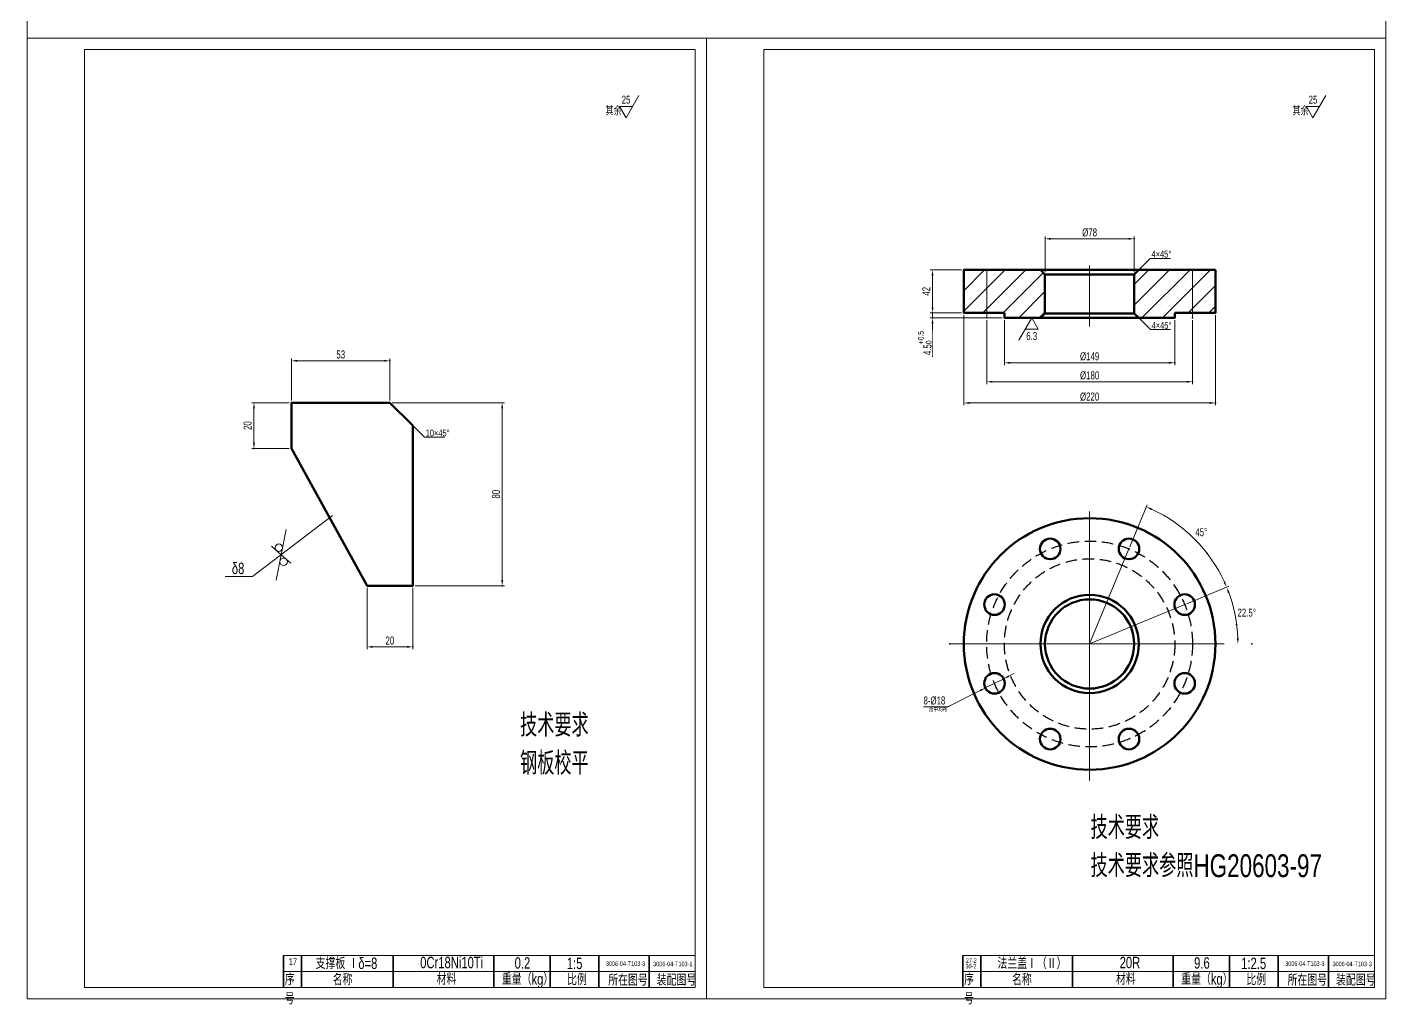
# Model space of a CAD drawing. Header units: millimetres. Extents: x -1460 to 4480, y -25 to 4175.
# Drawn here: x -1460 to 1510, y -25 to 2099 of the extents above; entities that cross this region are included whole.
import ezdxf
from ezdxf.enums import TextEntityAlignment as Align

# ---------------------------------------------------------------- set-up
doc = ezdxf.new("R2010")
doc.units = ezdxf.units.MM
doc.header["$LTSCALE"] = 10
doc.linetypes.add('ACAD_ISO10W100', pattern=[18.7, 12, -3, 0.7, -3])
doc.linetypes.add('DASHED', pattern=[0.75, 0.5, -0.25])
doc.layers.add('4虚线层', color=6, linetype='DASHED')
for name, color, linetype, lineweight in [('中心线', 1, 'ACAD_ISO10W100', 18), ('中粗线', 4, 'Continuous', 35), ('剖面线', 5, 'Continuous', 15), ('文本', 7, 'Continuous', 18), ('标注层', 7, 'Continuous', 18), ('粗实线', 2, 'Continuous', 50), ('细实线', 7, 'Continuous', 18)]:
    doc.layers.add(name, color=color, linetype=linetype, lineweight=lineweight)
doc.styles.add('HGCAD', font='HGCAD.SHX', dxfattribs={"width": 0.75, "bigfont": 'HZTXT.SHX'})
doc.dimstyles.new('HGCAD$0', dxfattribs={"dimtxt": 3.5, "dimasz": 2.5, "dimexe": 1, "dimexo": 1, "dimgap": 1, "dimtad": 1, "dimdec": 1, "dimdsep": 46, "dimtxsty": 'HGCAD', "dimcen": 0, "dimclrd": 130, "dimclre": 130, "dimclrt": 3, "dimadec": 1, "dimazin": 0, "dimtfac": 0.714286, "dimtmove": 0, "dimatfit": 1, "dimfxl": 0, "dimtzin": 0, "dimlwd": -1, "dimlwe": -1, "dimarcsym": 0})
doc.dimstyles.new('HGCAD$2', dxfattribs={"dimtxt": 3.5, "dimasz": 2.5, "dimexe": 1, "dimexo": 1, "dimgap": 1, "dimtad": 2, "dimtih": 1, "dimdec": 1, "dimdsep": 46, "dimtxsty": 'HGCAD', "dimcen": 0, "dimclrd": 130, "dimclre": 130, "dimclrt": 3, "dimadec": 0, "dimazin": 0, "dimtfac": 0.714286, "dimtmove": 0, "dimatfit": 1, "dimfxl": 0, "dimtzin": 0, "dimlwd": -1, "dimlwe": -1, "dimarcsym": 0})
doc.dimstyles.new('HGCAD$3', dxfattribs={"dimtxt": 3.5, "dimasz": 2.5, "dimexe": 1, "dimexo": 1, "dimgap": 1, "dimtad": 1, "dimtoh": 1, "dimdec": 1, "dimdsep": 46, "dimtxsty": 'HGCAD', "dimcen": 0, "dimclrd": 130, "dimclre": 130, "dimclrt": 3, "dimadec": 1, "dimazin": 0, "dimtfac": 0.714286, "dimtmove": 0, "dimatfit": 1, "dimfxl": 0, "dimtzin": 0, "dimlwd": -1, "dimlwe": -1, "dimarcsym": 0})

# ---------------------------------------------------------------- blocks, each defined once
blk = doc.blocks.new('HGCAD#HGTFTK~A3Z~HGCAD图框')
at = {"layer": '细实线', "color": 7}
blk.add_lwpolyline([(5, -5), (-292, -5), (-292, 415), (5, 415)], close=True, dxfattribs=at)
at = {"layer": '细实线', "color": 2}
blk.add_lwpolyline([(0, 0), (-267, 0), (-267, 410), (0, 410)], close=True, dxfattribs=at)
blk = doc.blocks.new('*D3')
at = {"color": 0, "ltscale": 5}
for p in [(-667.1, 1369.8), (-882.1, 1278.2), (-667.1, 1278.2)]:
    blk.add_point(p, dxfattribs=at)
at = {"layer": '标注层', "color": 130, "ltscale": 5}
for p, q in [((-882.1, 1283.2), (-882.1, 1374.8)), ((-869.6, 1369.8), (-679.6, 1369.8)), ((-667.1, 1283.2), (-667.1, 1374.8))]:
    blk.add_line(p, q, dxfattribs=at)
for points in [[(-869.6, 1371.9), (-869.6, 1367.7), (-882.1, 1369.8)], [(-679.6, 1371.9), (-679.6, 1367.7), (-667.1, 1369.8)]]:
    blk.add_solid(points, dxfattribs=at)
at = {"layer": '标注层', "color": 3, "ltscale": 5, "insert": (-774.6, 1383.5), "char_height": 17.5, "attachment_point": 5, "style": 'HGCAD', "bg_fill": 3, "box_fill_scale": 1.1, "bg_fill_color": 256, "bg_fill_true_color": 13158600, "bg_fill_transparency": 892}
blk.add_mtext('53', dxfattribs=at)
blk = doc.blocks.new('*D4')
at = {"color": 0, "ltscale": 5}
for p in [(-667.1, 1278.2), (-617.1, 878.2), (-421.5, 878.2)]:
    blk.add_point(p, dxfattribs=at)
at = {"layer": '标注层', "color": 130, "ltscale": 5}
for p, q in [((-662.1, 1278.2), (-416.5, 1278.2)), ((-421.5, 1265.7), (-421.5, 890.7)), ((-612.1, 878.2), (-416.5, 878.2))]:
    blk.add_line(p, q, dxfattribs=at)
for points in [[(-423.6, 1265.7), (-419.4, 1265.7), (-421.5, 1278.2)], [(-423.6, 890.7), (-419.4, 890.7), (-421.5, 878.2)]]:
    blk.add_solid(points, dxfattribs=at)
at = {"layer": '标注层', "color": 3, "ltscale": 5, "insert": (-435.2, 1078.2), "char_height": 17.5, "attachment_point": 5, "rotation": 90, "style": 'HGCAD', "bg_fill": 3, "box_fill_scale": 1.1, "bg_fill_color": 256, "bg_fill_true_color": 13158600, "bg_fill_transparency": 822}
blk.add_mtext('80', dxfattribs=at)
blk = doc.blocks.new('*D5')
at = {"color": 0, "ltscale": 5}
for p in [(-882.1, 1278.2), (-964.2, 1178.2), (-882.1, 1178.2)]:
    blk.add_point(p, dxfattribs=at)
at = {"layer": '标注层', "color": 130, "ltscale": 5}
for p, q in [((-887.1, 1278.2), (-969.2, 1278.2)), ((-964.2, 1265.7), (-964.2, 1190.7)), ((-887.1, 1178.2), (-969.2, 1178.2))]:
    blk.add_line(p, q, dxfattribs=at)
for points in [[(-966.3, 1265.7), (-962.1, 1265.7), (-964.2, 1278.2)], [(-966.3, 1190.7), (-962.1, 1190.7), (-964.2, 1178.2)]]:
    blk.add_solid(points, dxfattribs=at)
at = {"layer": '标注层', "color": 3, "ltscale": 5, "insert": (-978, 1228.2), "char_height": 17.5, "attachment_point": 5, "rotation": 90, "style": 'HGCAD', "bg_fill": 3, "box_fill_scale": 1.1, "bg_fill_color": 256, "bg_fill_true_color": 13158600, "bg_fill_transparency": 782}
blk.add_mtext('20', dxfattribs=at)
blk = doc.blocks.new('*D6')
at = {"color": 0, "ltscale": 5}
for p in [(-717.1, 878.2), (-617.1, 878.2), (-617.1, 744.4)]:
    blk.add_point(p, dxfattribs=at)
at = {"layer": '标注层', "color": 130, "ltscale": 5}
for p, q in [((-717.1, 873.2), (-717.1, 739.4)), ((-617.1, 873.2), (-617.1, 739.4)), ((-704.6, 744.4), (-629.6, 744.4))]:
    blk.add_line(p, q, dxfattribs=at)
for points in [[(-704.6, 746.5), (-704.6, 742.3), (-717.1, 744.4)], [(-629.6, 746.5), (-629.6, 742.3), (-617.1, 744.4)]]:
    blk.add_solid(points, dxfattribs=at)
at = {"layer": '标注层', "color": 3, "ltscale": 5, "insert": (-667.1, 758.1), "char_height": 17.5, "attachment_point": 5, "style": 'HGCAD', "bg_fill": 3, "box_fill_scale": 1.1, "bg_fill_color": 256, "bg_fill_true_color": 13158600, "bg_fill_transparency": 872}
blk.add_mtext('20', dxfattribs=at)
blk = doc.blocks.new('*D7')
at = {"color": 0, "ltscale": 5}
for p in [(960, 1636.5), (765, 1558.6), (960, 1558.6)]:
    blk.add_point(p, dxfattribs=at)
at = {"layer": '标注层', "color": 130, "ltscale": 5}
for p, q in [((765, 1563.6), (765, 1641.5)), ((777.5, 1636.5), (947.5, 1636.5)), ((960, 1563.6), (960, 1641.5))]:
    blk.add_line(p, q, dxfattribs=at)
for points in [[(777.5, 1638.6), (777.5, 1634.4), (765, 1636.5)], [(947.5, 1638.6), (947.5, 1634.4), (960, 1636.5)]]:
    blk.add_solid(points, dxfattribs=at)
at = {"layer": '标注层', "color": 3, "ltscale": 5, "insert": (862.5, 1650.2), "char_height": 17.5, "attachment_point": 5, "style": 'HGCAD', "bg_fill": 3, "box_fill_scale": 1.1, "bg_fill_color": 256, "bg_fill_true_color": 13158600, "bg_fill_transparency": 637}
blk.add_mtext('%%C78', dxfattribs=at)
blk = doc.blocks.new('*D8')
at = {"color": 0, "ltscale": 5}
for p in [(587.5, 1568.6), (519.2, 1474.8), (587.5, 1474.8)]:
    blk.add_point(p, dxfattribs=at)
at = {"layer": '标注层', "color": 130, "ltscale": 5}
for p, q in [((582.5, 1568.6), (514.2, 1568.6)), ((519.2, 1556.1), (519.2, 1487.3)), ((582.5, 1474.8), (514.2, 1474.8))]:
    blk.add_line(p, q, dxfattribs=at)
for points in [[(517.1, 1556.1), (521.2, 1556.1), (519.2, 1568.6)], [(517.1, 1487.3), (521.2, 1487.3), (519.2, 1474.8)]]:
    blk.add_solid(points, dxfattribs=at)
at = {"layer": '标注层', "color": 3, "ltscale": 5, "insert": (505.4, 1521.7), "char_height": 17.5, "attachment_point": 5, "rotation": 90, "style": 'HGCAD', "bg_fill": 3, "box_fill_scale": 1.1, "bg_fill_color": 256, "bg_fill_true_color": 13158600, "bg_fill_transparency": 142}
blk.add_mtext('42', dxfattribs=at)
blk = doc.blocks.new('*D9')
at = {"color": 0, "ltscale": 5}
for p in [(519.2, 1463.6), (587.5, 1474.8), (676.2, 1463.6)]:
    blk.add_point(p, dxfattribs=at)
at = {"layer": '标注层', "color": 130, "ltscale": 5}
for p, q in [((519.2, 1487.3), (519.2, 1499.8)), ((582.5, 1474.8), (514.2, 1474.8)), ((671.2, 1463.6), (514.2, 1463.6)), ((519.2, 1474.8), (519.2, 1463.6)), ((519.2, 1451.1), (519.2, 1378.6))]:
    blk.add_line(p, q, dxfattribs=at)
for points in [[(517.1, 1487.3), (521.2, 1487.3), (519.2, 1474.8)], [(517.1, 1451.1), (521.2, 1451.1), (519.2, 1463.6)]]:
    blk.add_solid(points, dxfattribs=at)
at = {"layer": '标注层', "color": 3, "ltscale": 5, "insert": (502.2, 1408.6), "char_height": 17.5, "attachment_point": 5, "rotation": 90, "style": 'HGCAD', "bg_fill": 3, "box_fill_scale": 1.1, "bg_fill_color": 256, "bg_fill_true_color": 13158600, "bg_fill_transparency": 667}
blk.add_mtext('4.5{\\H0.7x;\\S+0.5^ 0;}', dxfattribs=at)
blk = doc.blocks.new('*D10')
at = {"color": 0, "ltscale": 5}
for p in [(676.2, 1463.6), (1048.7, 1463.6), (1048.7, 1365.5)]:
    blk.add_point(p, dxfattribs=at)
at = {"layer": '标注层', "color": 130, "ltscale": 5}
for p, q in [((676.2, 1458.6), (676.2, 1360.5)), ((1048.7, 1458.6), (1048.7, 1360.5)), ((688.7, 1365.5), (1036.2, 1365.5))]:
    blk.add_line(p, q, dxfattribs=at)
for points in [[(688.7, 1367.6), (688.7, 1363.4), (676.2, 1365.5)], [(1036.2, 1367.6), (1036.2, 1363.4), (1048.7, 1365.5)]]:
    blk.add_solid(points, dxfattribs=at)
at = {"layer": '标注层', "color": 3, "ltscale": 5, "insert": (862.5, 1379.3), "char_height": 17.5, "attachment_point": 5, "style": 'HGCAD', "bg_fill": 3, "box_fill_scale": 1.1, "bg_fill_color": 256, "bg_fill_true_color": 13158600, "bg_fill_transparency": 162}
blk.add_mtext('%%C149', dxfattribs=at)
blk = doc.blocks.new('*D11')
at = {"color": 0, "ltscale": 5}
for p in [(637.5, 1463.6), (1087.5, 1463.6), (1087.5, 1324)]:
    blk.add_point(p, dxfattribs=at)
at = {"layer": '标注层', "color": 130, "ltscale": 5}
for p, q in [((637.5, 1458.6), (637.5, 1319)), ((1087.5, 1458.6), (1087.5, 1319)), ((650, 1324), (1075, 1324))]:
    blk.add_line(p, q, dxfattribs=at)
for points in [[(650, 1326), (650, 1321.9), (637.5, 1324)], [(1075, 1326), (1075, 1321.9), (1087.5, 1324)]]:
    blk.add_solid(points, dxfattribs=at)
at = {"layer": '标注层', "color": 3, "ltscale": 5, "insert": (862.5, 1337.7), "char_height": 17.5, "attachment_point": 5, "style": 'HGCAD', "bg_fill": 3, "box_fill_scale": 1.1, "bg_fill_color": 256, "bg_fill_true_color": 13158600, "bg_fill_transparency": 697}
blk.add_mtext('%%C180', dxfattribs=at)
blk = doc.blocks.new('*D12')
at = {"color": 0, "ltscale": 5}
for p in [(587.5, 1474.8), (1137.5, 1474.8), (1137.5, 1277.6)]:
    blk.add_point(p, dxfattribs=at)
at = {"layer": '标注层', "color": 130, "ltscale": 5}
for p, q in [((587.5, 1469.8), (587.5, 1272.6)), ((1137.5, 1469.8), (1137.5, 1272.6)), ((600, 1277.6), (1125, 1277.6))]:
    blk.add_line(p, q, dxfattribs=at)
for points in [[(600, 1279.7), (600, 1275.5), (587.5, 1277.6)], [(1125, 1279.7), (1125, 1275.5), (1137.5, 1277.6)]]:
    blk.add_solid(points, dxfattribs=at)
at = {"layer": '标注层', "color": 3, "ltscale": 5, "insert": (862.5, 1291.3), "char_height": 17.5, "attachment_point": 5, "style": 'HGCAD', "bg_fill": 3, "box_fill_scale": 1.1, "bg_fill_color": 256, "bg_fill_true_color": 13158600, "bg_fill_transparency": 897}
blk.add_mtext('%%C220', dxfattribs=at)
blk = doc.blocks.new('*D13')
at = {"color": 0, "ltscale": 5}
for p in [(1070.3, 836.9), (1183.9, 793.1), (556.9, 750.8), (862.5, 750.8), (1217.4, 750.8)]:
    blk.add_point(p, dxfattribs=at)
at = {"layer": '标注层', "color": 130, "ltscale": 5}
blk.add_line((1074.9, 838.8), (1166.6, 876.8), dxfattribs=at)
blk.add_arc((862.5, 750.8), 324.3, 2.2088, 20.2912, dxfattribs=at)
for points in [[(1164.6, 862.5), (1168.5, 864), (1162, 874.9)], [(1188.6, 763.3), (1184.4, 763.2), (1186.7, 750.8)]]:
    blk.add_solid(points, dxfattribs=at)
at = {"layer": '标注层', "color": 3, "ltscale": 5, "insert": (1205.9, 819.1), "char_height": 17.5, "attachment_point": 5, "style": 'HGCAD', "bg_fill": 3, "box_fill_scale": 1.1, "bg_fill_color": 256, "bg_fill_true_color": 13158600, "bg_fill_transparency": 632}
blk.add_mtext('22.5%%D', dxfattribs=at)
blk = doc.blocks.new('*D14')
at = {"color": 0, "ltscale": 5}
for p in [(948.6, 958.6), (1119.7, 948.2), (1070.3, 836.9), (862.5, 750.8), (862.5, 750.8)]:
    blk.add_point(p, dxfattribs=at)
at = {"layer": '标注层', "color": 130, "ltscale": 5}
for p, q in [((950.5, 963.3), (988.5, 1055)), ((1074.9, 838.8), (1166.6, 876.8))]:
    blk.add_line(p, q, dxfattribs=at)
blk.add_arc((862.5, 750.8), 324.3, 24.7088, 65.2912, dxfattribs=at)
for points in [[(997.2, 1043.4), (998.8, 1047.3), (986.5, 1050.3)], [(1158.9, 887.1), (1155.1, 885.5), (1162, 874.9)]]:
    blk.add_solid(points, dxfattribs=at)
at = {"layer": '标注层', "color": 3, "ltscale": 5, "insert": (1106.7, 995), "char_height": 17.5, "attachment_point": 5, "style": 'HGCAD', "bg_fill": 3, "box_fill_scale": 1.1, "bg_fill_color": 256, "bg_fill_true_color": 13158600, "bg_fill_transparency": 1002}
blk.add_mtext('45°', dxfattribs=at)
blk = doc.blocks.new('*D15')
at = {"color": 0, "ltscale": 5}
for p in [(634.5, 654.6), (674.7, 674.8)]:
    blk.add_point(p, dxfattribs=at)
at = {"layer": '标注层', "color": 130, "ltscale": 5}
for p, q in [((685.8, 680.4), (697, 686)), ((674.7, 674.8), (634.5, 654.6)), ((623.3, 648.9), (552.2, 613.1)), ((552.2, 613.1), (499.2, 613.1))]:
    blk.add_line(p, q, dxfattribs=at)
for points in [[(622.4, 650.8), (624.3, 647.1), (634.5, 654.6)], [(684.9, 682.3), (686.8, 678.5), (674.7, 674.8)]]:
    blk.add_solid(points, dxfattribs=at)
at = {"layer": '标注层', "color": 3, "ltscale": 5, "insert": (523.2, 626.9), "char_height": 17.5, "attachment_point": 5, "style": 'HGCAD', "bg_fill": 3, "box_fill_scale": 1.1, "bg_fill_color": 256, "bg_fill_true_color": 13158600, "bg_fill_transparency": 927}
blk.add_mtext('8-%%C18', dxfattribs=at)
blk = doc.blocks.new('HGCAD#HGTFTK~A2H~HGCAD图框')
at = {"layer": '细实线', "color": 7}
blk.add_lwpolyline([(10, -10), (-584, -10), (-584, 410), (10, 410)], close=True, dxfattribs=at)
at = {"layer": '细实线', "color": 2}
blk.add_lwpolyline([(0, 0), (-559, 0), (-559, 400), (0, 400)], close=True, dxfattribs=at)

msp = doc.modelspace()

# ---------------------------------------------------------------- hatches: boundary and pattern name
at = {"layer": '剖面线', "ltscale": 5}
h = msp.add_hatch(dxfattribs=at)
h.set_pattern_fill('ANSI31', color=256, scale=10, style=0)
h.set_pattern_definition([(45, (-1648.35, -173.887), (-22.45064, 22.45064), [])])
h.paths.add_polyline_path([(637.45, 1568.56), (587.45, 1568.56), (587.45, 1474.81), (637.45, 1474.81)])
h.paths.add_polyline_path([(764.95, 1558.56), (754.95, 1568.56), (637.45, 1568.56), (637.45, 1474.81), (676.2, 1474.81), (676.2, 1463.56), (754.95, 1463.56), (764.95, 1473.56)])
h.paths.add_polyline_path([(1087.45, 1568.56), (969.95, 1568.56), (959.95, 1558.56), (959.95, 1473.56), (969.95, 1463.56), (1048.7, 1463.56), (1048.7, 1474.81), (1087.45, 1474.81)])
h.paths.add_polyline_path([(1137.45, 1568.56), (1087.45, 1568.56), (1087.45, 1474.81), (1137.45, 1474.81)])

# ---------------------------------------------------------------- linework, layer by layer
at = {"layer": '4虚线层', "ltscale": 5}
for radius in [225, 186.25]:
    msp.add_circle((862.45, 750.77), radius, dxfattribs=at)
at = {"layer": '中心线', "ltscale": 5}
for p, q in [((862.45, 1578.32), (862.45, 1444.55)), ((637.45, 1463.56), (637.45, 1568.56)), ((1087.45, 1463.56), (1087.45, 1568.56)), ((862.45, 1040.31), (862.45, 452.59)), ((862.45, 750.77), (948.55, 958.64)), ((862.45, 750.77), (1070.32, 836.87)), ((556.91, 750.77), (1217.44, 750.77))]:
    msp.add_line(p, q, dxfattribs=at)
at = {"layer": '中粗线', "ltscale": 5}
for p, q in [((-900, 70.01), (-900, 0.01)), ((-860, 70.01), (-860, 0.01)), ((-660, 70.01), (-660, 0.01)), ((-440, 70.01), (-440, 0.01)), ((-316.65, 70.01), (-316.65, 0.01)), ((-210, 70.01), (-210, 0.01)), ((-100, 70.01), (-100, 0.01)), ((585, 70.01), (585, 0.01)), ((625, 70.01), (625, 0.01)), ((825, 70.01), (825, 0.01)), ((1045, 70.01), (1045, 0.01)), ((1168.35, 70.01), (1168.35, 0.01)), ((1275, 70.01), (1275, 0.01)), ((1385, 70.01), (1385, 0.01))]:
    msp.add_line(p, q, dxfattribs=at)
at = {"layer": '标注层', "color": 4, "ltscale": 5}
for p, q in [((995.1, 1593.71), (1039.23, 1593.71)), ((-792.59, 1031.61), (-967.6, 898.55)), ((-904.66, 945.82), (-893.63, 1001.32)), ((-925.93, 964.47), (-904.66, 945.82)), ((-904.66, 945.82), (-915.69, 890.33)), ((-883.39, 927.17), (-904.66, 945.82)), ((-967.6, 898.55), (-1027.12, 898.55))]:
    msp.add_line(p, q, dxfattribs=at)
for points in [[(-136.76, 1925.61), (-165.05, 1925.61), (-150.9, 1901.11), (-122.61, 1950.11)], [(1364.93, 1925.61), (1336.64, 1925.61), (1350.79, 1901.11), (1379.08, 1950.11)]]:
    msp.add_lwpolyline(points, dxfattribs=at)
for centre in [(-909.91, 961.29), (-899.41, 930.36)]:
    msp.add_circle(centre, 8.17, dxfattribs=at)
at = {"layer": '粗实线', "ltscale": 5}
for p, q in [((587.45, 1474.81), (587.45, 1568.56)), ((587.45, 1568.56), (754.95, 1568.56)), ((754.95, 1568.56), (764.95, 1558.56)), ((754.95, 1568.56), (862.45, 1568.56)), ((764.95, 1473.56), (764.95, 1558.56)), ((764.95, 1558.56), (862.45, 1558.56)), ((969.95, 1568.56), (862.45, 1568.56)), ((959.95, 1558.56), (862.45, 1558.56)), ((969.95, 1568.56), (959.95, 1558.56)), ((959.95, 1473.56), (959.95, 1558.56)), ((1137.45, 1568.56), (969.95, 1568.56)), ((1137.45, 1474.81), (1137.45, 1568.56)), ((676.2, 1474.81), (587.45, 1474.81)), ((676.2, 1463.56), (676.2, 1474.81)), ((676.2, 1463.56), (754.95, 1463.56)), ((754.95, 1463.56), (764.95, 1473.56)), ((754.95, 1463.56), (862.45, 1463.56)), ((764.95, 1473.56), (862.45, 1473.56)), ((959.95, 1473.56), (862.45, 1473.56)), ((969.95, 1463.56), (862.45, 1463.56)), ((969.95, 1463.56), (959.95, 1473.56)), ((1048.7, 1463.56), (969.95, 1463.56)), ((1048.7, 1463.56), (1048.7, 1474.81)), ((1048.7, 1474.81), (1137.45, 1474.81)), ((-882.08, 1278.22), (-667.08, 1278.22)), ((-882.08, 1278.22), (-882.08, 1178.22)), ((-667.08, 1278.22), (-617.08, 1228.22)), ((-617.08, 1228.22), (-617.08, 878.22)), ((-882.08, 1178.22), (-717.08, 878.22)), ((-617.08, 878.22), (-717.08, 878.22))]:
    msp.add_line(p, q, dxfattribs=at)
for centre, radius in [((862.45, 750.77), 275), ((776.35, 958.64), 22.5), ((948.55, 958.64), 22.5), ((654.58, 836.87), 22.5), ((862.45, 750.77), 107.5), ((862.45, 750.77), 97.5), ((1070.32, 836.87), 22.5), ((654.58, 664.67), 22.5), ((1070.32, 664.67), 22.5), ((776.35, 542.9), 22.5), ((948.55, 542.9), 22.5)]:
    msp.add_circle(centre, radius, dxfattribs=at)
at = {"layer": '细实线', "ltscale": 5}
for p, q in [((-900, 70.01), (0, 70.01)), ((585, 70.01), (1485, 70.01)), ((-900, 35.01), (0, 35.01)), ((585, 35.01), (1485, 35.01))]:
    msp.add_line(p, q, dxfattribs=at)

# ---------------------------------------------------------------- block references
at = {"layer": '粗实线', "ltscale": 5, "xscale": 5, "yscale": 5, "zscale": 5}
for name, p in [('HGCAD#HGTFTK~A2H~HGCAD图框', (1460, 2125)), ('HGCAD#HGTFTK~A3Z~HGCAD图框', (0, 0)), ('HGCAD#HGTFTK~A3Z~HGCAD图框', (1485, 0))]:
    msp.add_blockref(name, p, dxfattribs=at)

# ---------------------------------------------------------------- texts
at = {"layer": '文本', "ltscale": 5, "attachment_point": 1, "style": 'HGCAD'}
for s, insert, char_height, width in [('技术要求\\P钢板校平', (-382.57, 598.3), 50, 673.7198), ('技术要求\\P技术要求参照HG20603-97', (864.5, 374.38), 50, 673.7198), ('\\pi26.721;0Cr18Ni10Ti', (-627.55, 66.82), 25, 180.3655), ('\\pi70.712;20R', (857.45, 66.82), 25, 180.3655), ('\\pi83.095;名称', (-875.07, 29.6), 25, 200), ('\\pi92.505;材料', (-657.35, 30.81), 25, 220), ('\\pi16.952;重量（kg）', (-439.19, 30.88), 25, 123.3504), ('\\pi36.937;比例', (-316.67, 29.68), 25, 106.6496), ('3006-04-T103-3', (-195, 56.95), 10, 105.8665), ('\\pi18.976;所在图号', (-208.78, 28.53), 25, 110), ('3006-04-T103-1', (-91.61, 56.29), 10, 105.8665), ('\\pi13.903;装配图号', (-97.67, 28.83), 25, 100), ('\\pi83.095;名称', (609.93, 29.6), 25, 200), ('\\pi92.505;材料', (827.65, 30.81), 25, 220), ('\\pi16.952;重量（kg）', (1045.81, 30.88), 25, 123.3504), ('\\pi36.937;比例', (1168.33, 29.68), 25, 106.6496), ('3006-04-T103-3', (1290, 56.95), 10, 105.8665), ('\\pi18.976;所在图号', (1276.22, 28.53), 25, 110), ('3006-04-T103-3', (1393.39, 56.29), 10, 105.8665), ('\\pi13.903;装配图号', (1387.33, 28.83), 25, 100)]:
    msp.add_mtext(s, dxfattribs=dict(at, insert=insert, char_height=char_height, width=width))
at = {"layer": '标注层', "color": 4, "ltscale": 5, "style": 'HGCAD', "width": 0.75}
for p in [(-150.9, 1940.71), (1350.79, 1940.71)]:
    msp.add_text('25', height=17.5, dxfattribs=at).set_placement(p, align=Align.MIDDLE)
at = {"layer": '标注层', "color": 4, "ltscale": 5, "attachment_point": 1, "style": 'HGCAD'}
for s, insert, char_height, width in [('其余', (-195.88, 1924.1), 17.5, 41.4036), ('其余', (1305.81, 1924.1), 17.5, 41.4036), ('δ8', (-1012.56, 928.55), 25, 66.5539)]:
    msp.add_mtext(s, dxfattribs=dict(at, insert=insert, char_height=char_height, width=width))
at = {"layer": '标注层', "ltscale": 5, "insert": (997.72, 1610.4), "char_height": 15, "width": 39.9623, "attachment_point": 1, "style": 'HGCAD'}
msp.add_mtext('{\\C3;4×45°}', dxfattribs=at)
at = {"layer": '粗实线', "ltscale": 5, "char_height": 25, "width": 40, "attachment_point": 1, "style": 'HGCAD'}
for insert in [(-896.88, 29.82), (588.12, 29.82)]:
    msp.add_mtext('{\\C0;序号}', dxfattribs=dict(at, insert=insert))
at = {"layer": '细实线', "ltscale": 5, "attachment_point": 1, "style": 'HGCAD'}
for s, insert, char_height, width in [('\\pi9.5218;17', (-897.68, 63.62), 15, 32.0245), ('\\pi25.923;支撑板 Ⅰδ=8', (-855.15, 65.2), 25, 182.4137), ('\\pi40.735;0.2', (-435.14, 65.94), 25, 113.2002), ('\\pi31.721;1:5', (-312.1, 65), 25, 95.8946), ('\\pi4.4738;27-2', (587.32, 63.62), 10, 32.0245), ('\\pi31.118;法兰盖Ⅰ（Ⅱ）', (629.85, 65.2), 25, 182.4137), ('\\pi41.095;9.6', (1049.86, 65.94), 25, 113.2002), ('\\pi20.904;1:2.5', (1172.9, 65), 25, 95.8946), ('\\pi4.4738;30-2', (586.59, 51.5), 10, 32.0245)]:
    msp.add_mtext(s, dxfattribs=dict(at, insert=insert, char_height=char_height, width=width))

# ---------------------------------------------------------------- next in the draw order: dimensions: what is measured, and where the dimension line sits
at = {"layer": '标注层', "ltscale": 5}
for base, p1, p2, text, picture, middle in [((959.95, 1636.47), (764.95, 1558.56), (959.95, 1558.56), '%%C78', '*D7', (862.45, 1650.22)), ((-667.08, 1369.77), (-882.08, 1278.22), (-667.08, 1278.22), '53', '*D3', (-774.58, 1383.52))]:
    dim = msp.add_linear_dim(base=base, p1=p1, p2=p2, text=text, dimstyle='HGCAD$0', override={"dimscale": 5}, dxfattribs=at)
    dim.commit()
    dim.dimension.update_dxf_attribs({"geometry": picture, "text_midpoint": middle})
dim = msp.add_linear_dim(base=(519.16, 1474.81), p1=(587.45, 1568.56), p2=(587.45, 1474.81), angle=90, text='42', dimstyle='HGCAD$0', override={"dimscale": 5}, dxfattribs=at)
dim.commit()
dim.dimension.update_dxf_attribs({"geometry": '*D8', "text_midpoint": (505.41, 1521.68)})
dim = msp.add_angular_dim_2l(base=(1183.94, 793.09), line1=((556.91, 750.77), (1217.44, 750.77)), line2=((862.45, 750.77), (1070.32, 836.87)), text='22.5%%D', dimstyle='HGCAD$2', override={"dimscale": 5}, dxfattribs=at)
dim.commit()
dim.dimension.update_dxf_attribs({"geometry": '*D13', "text_midpoint": (1205.89, 819.08)})
dim = msp.add_diameter_dim_2p(p1=(674.68, 674.78), p2=(634.48, 654.55), text='8-%%C18', dimstyle='HGCAD$3', override={"dimscale": 5}, dxfattribs=at)
dim.commit()
dim.dimension.update_dxf_attribs({"geometry": '*D15', "text_midpoint": (523.17, 613.11), "dimtype": 163})

# ---------------------------------------------------------------- next in the draw order: linework, layer by layer
at = {"layer": '标注层', "color": 4, "ltscale": 5}
for p, q in [((969.95, 1568.56), (995.1, 1593.71)), ((553.36, 613.72), (554.67, 614.38))]:
    msp.add_line(p, q, dxfattribs=at)

# ---------------------------------------------------------------- next in the draw order: texts
at = {"layer": '标注层', "ltscale": 5, "insert": (510.93, 612.08), "char_height": 10, "width": 52.3681, "attachment_point": 1, "style": 'HGCAD'}
msp.add_mtext('{\\C3;跨中均布}', dxfattribs=at)

# ---------------------------------------------------------------- next in the draw order: dimensions: what is measured, and where the dimension line sits
at = {"layer": '标注层', "ltscale": 5}
for base, p1, p2, text, picture, middle in [((519.16, 1463.56), (587.45, 1474.81), (676.2, 1463.56), '4.5{\\H0.7x;\\S+0.5^ 0;}', '*D9', (502.22, 1408.57)), ((-964.23, 1178.22), (-882.08, 1278.22), (-882.08, 1178.22), '20', '*D5', (-977.98, 1228.22)), ((-421.49, 878.22), (-667.08, 1278.22), (-617.08, 878.22), '80', '*D4', (-435.24, 1078.22))]:
    dim = msp.add_linear_dim(base=base, p1=p1, p2=p2, angle=90, text=text, dimstyle='HGCAD$0', override={"dimscale": 5}, dxfattribs=at)
    dim.commit()
    dim.dimension.update_dxf_attribs({"geometry": picture, "text_midpoint": middle})
dim = msp.add_angular_dim_2l(base=(1119.7, 948.17), line1=((862.45, 750.77), (1070.32, 836.87)), line2=((862.45, 750.77), (948.55, 958.64)), dimstyle='HGCAD$2', override={"dimscale": 5}, dxfattribs=at)
dim.commit()
dim.dimension.update_dxf_attribs({"geometry": '*D14', "text_midpoint": (1106.67, 994.98)})

# ---------------------------------------------------------------- next in the draw order: linework, layer by layer
at = {"layer": '标注层', "color": 4, "ltscale": 5}
for p, q in [((-617.14, 1228.22), (-591.61, 1202.75)), ((-591.61, 1202.75), (-547.48, 1202.75))]:
    msp.add_line(p, q, dxfattribs=at)

# ---------------------------------------------------------------- next in the draw order: texts
at = {"layer": '标注层', "ltscale": 5, "insert": (-588.98, 1219.45), "char_height": 15, "width": 39.9623, "attachment_point": 1, "style": 'HGCAD'}
msp.add_mtext('{\\C3;10×45°}', dxfattribs=at)

# ---------------------------------------------------------------- next in the draw order: dimensions: what is measured, and where the dimension line sits
at = {"layer": '标注层', "ltscale": 5}
for base, p1, p2, text, picture, middle in [((1048.7, 1365.51), (676.2, 1463.56), (1048.7, 1463.56), '%%C149', '*D10', (862.45, 1379.26)), ((-617.08, 744.39), (-717.08, 878.22), (-617.08, 878.22), '20', '*D6', (-667.08, 758.14))]:
    dim = msp.add_linear_dim(base=base, p1=p1, p2=p2, text=text, dimstyle='HGCAD$0', override={"dimscale": 5}, dxfattribs=at)
    dim.commit()
    dim.dimension.update_dxf_attribs({"geometry": picture, "text_midpoint": middle})

# ---------------------------------------------------------------- next in the draw order: dimensions: what is measured, and where the dimension line sits
dim = msp.add_linear_dim(base=(1087.45, 1323.96), p1=(637.45, 1463.56), p2=(1087.45, 1463.56), text='%%C180', dimstyle='HGCAD$0', override={"dimscale": 5}, dxfattribs=at)
dim.commit()
dim.dimension.update_dxf_attribs({"geometry": '*D11', "text_midpoint": (862.45, 1337.71)})

# ---------------------------------------------------------------- next in the draw order: dimensions: what is measured, and where the dimension line sits
dim = msp.add_linear_dim(base=(1137.45, 1277.59), p1=(587.45, 1474.81), p2=(1137.45, 1474.81), text='%%C220', dimstyle='HGCAD$0', override={"dimscale": 5}, dxfattribs=at)
dim.commit()
dim.dimension.update_dxf_attribs({"geometry": '*D12', "text_midpoint": (862.45, 1291.34)})

# ---------------------------------------------------------------- next in the draw order: linework, layer by layer
at = {"layer": '标注层', "color": 4, "ltscale": 5}
for p, q in [((969.89, 1463.56), (995.41, 1438.1)), ((995.41, 1438.1), (1039.54, 1438.1))]:
    msp.add_line(p, q, dxfattribs=at)
msp.add_lwpolyline([(721.76, 1439.06), (750.05, 1439.06), (735.91, 1463.56), (707.62, 1414.56)], dxfattribs=at)

# ---------------------------------------------------------------- next in the draw order: texts
at = {"layer": '标注层', "color": 4, "ltscale": 5, "style": 'HGCAD', "width": 0.75}
msp.add_text('6.3', height=17.5, dxfattribs=at).set_placement((735.91, 1423.95), align=Align.MIDDLE)
at = {"layer": '标注层', "ltscale": 5, "insert": (998.04, 1454.79), "char_height": 15, "width": 39.9623, "attachment_point": 1, "style": 'HGCAD'}
msp.add_mtext('{\\C3;4×45°}', dxfattribs=at)

doc.saveas('drawing.dxf')
